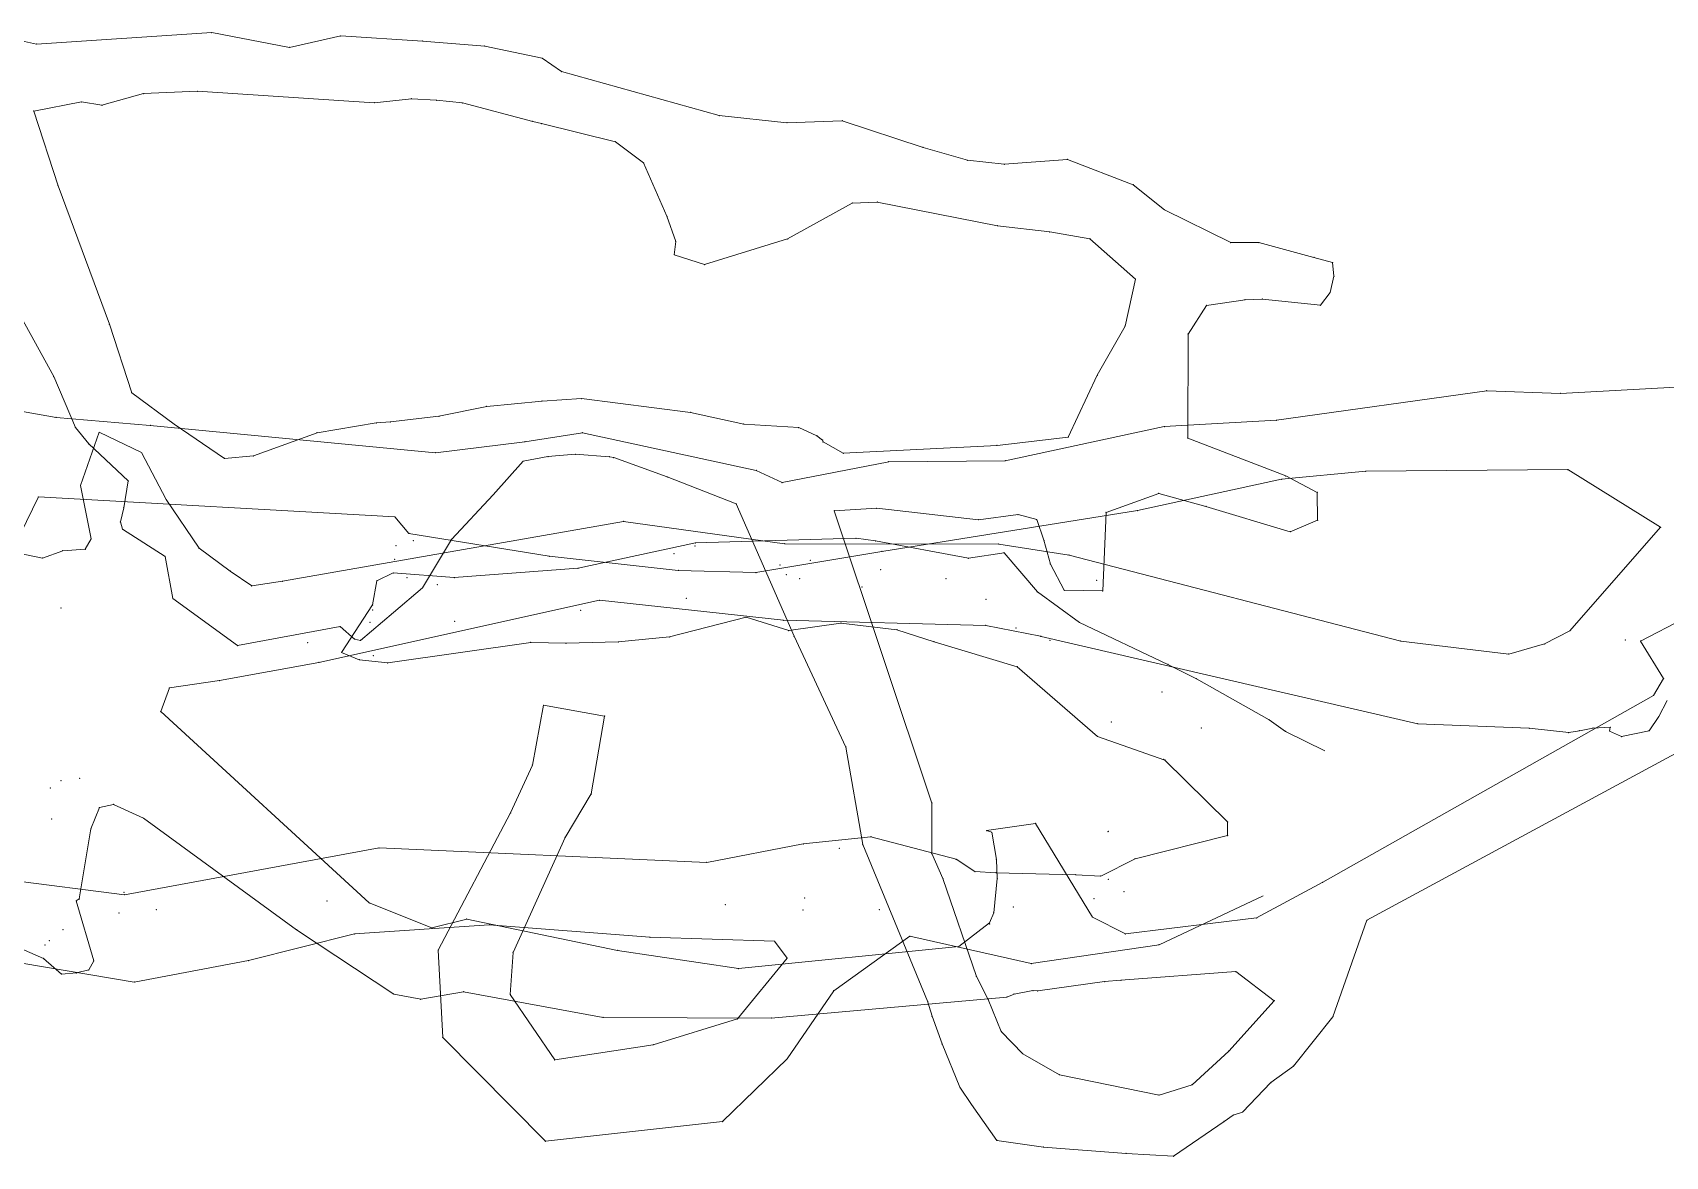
# Model space of a CAD drawing. Header units: millimetres. Extents: x 516689 to 517365, y 4400055 to 4400539.
# Drawn here: x 516957.9 to 517020.4, y 4400463.7 to 4400506.7 of the extents above; entities that cross this region are included whole.
import ezdxf

# ---------------------------------------------------------------- set-up
doc = ezdxf.new("R2010")
doc.units = ezdxf.units.MM
for name, color, linetype, lineweight in [('2PN', 40, 'Continuous', 0), ('415', 172, 'Continuous', 0), ('ANA_1', 206, 'Continuous', 0), ('GAL370_2PNKYANA', 98, 'Continuous', 0), ('GAL370_415_KR1_TR', 4, 'Continuous', 0), ('GAL_370', 18, 'Continuous', 0), ('SISTEM_MEVCUT', 1, 'Continuous', 0)]:
    doc.layers.add(name, color=color, linetype=linetype, lineweight=lineweight)

msp = doc.modelspace()

# ---------------------------------------------------------------- linework, layer by layer
at = {"layer": '2PN', "lineweight": 0}
for p, q in [((516956.791, 4400506.533, 387), (516958.061, 4400506.253, 387)), ((516958.061, 4400506.253, 387), (516964.76, 4400506.692, 387)), ((516964.76, 4400506.692, 387), (516967.727, 4400506.128, 387)), ((516967.727, 4400506.128, 387), (516969.692, 4400506.566, 387)), ((516969.692, 4400506.566, 387), (516972.823, 4400506.37, 387)), ((516972.823, 4400506.37, 387), (516975.198, 4400506.178, 387)), ((516975.198, 4400506.178, 387), (516977.401, 4400505.713, 387)), ((516977.401, 4400505.713, 387), (516978.136, 4400505.206, 387)), ((516978.136, 4400505.206, 387), (516984.166, 4400503.519, 387)), ((516962.149, 4400504.361, 387), (516960.56, 4400503.914, 387)), ((516964.21, 4400504.454, 387), (516962.149, 4400504.361, 387)), ((516970.974, 4400504.01, 387), (516964.21, 4400504.454, 387)), ((516959.78, 4400504.046, 387), (516957.95, 4400503.692, 387)), ((516957.95, 4400503.692, 387), (516958.879, 4400500.837, 387)), ((516960.56, 4400503.914, 387), (516959.78, 4400504.046, 387)), ((516972.392, 4400504.164, 387), (516970.974, 4400504.01, 387)), ((516973.36, 4400504.107, 387), (516972.392, 4400504.164, 387)), ((516974.343, 4400504.006, 387), (516973.36, 4400504.107, 387)), ((516977.037, 4400503.296, 387), (516974.343, 4400504.006, 387)), ((516977.37, 4400503.219, 387), (516977.037, 4400503.296, 387)), ((516980.197, 4400502.521, 387), (516977.37, 4400503.219, 387)), ((516984.166, 4400503.519, 387), (516986.758, 4400503.25, 387)), ((516986.758, 4400503.25, 387), (516988.873, 4400503.326, 387)), ((516988.873, 4400503.326, 387), (516991.963, 4400502.305, 387)), ((516981.276, 4400501.71, 387), (516980.197, 4400502.521, 387)), ((516991.963, 4400502.305, 387), (516993.657, 4400501.814, 387)), ((516993.657, 4400501.814, 387), (516995.07, 4400501.661, 387)), ((516995.07, 4400501.661, 387), (516997.481, 4400501.849, 387)), ((516997.481, 4400501.849, 387), (517000.002, 4400500.877, 387)), ((516982.168, 4400499.673, 387), (516981.276, 4400501.71, 387)), ((516958.879, 4400500.837, 387), (516960.847, 4400495.543, 387)), ((517000.002, 4400500.877, 387), (517001.194, 4400499.92, 387)), ((516989.253, 4400500.178, 387), (516986.78, 4400498.808, 387)), ((516990.212, 4400500.214, 387), (516989.253, 4400500.178, 387)), ((516994.809, 4400499.308, 387), (516990.212, 4400500.214, 387)), ((517001.194, 4400499.92, 387), (517003.729, 4400498.668, 387)), ((516982.505, 4400498.703, 387), (516982.168, 4400499.673, 387)), ((516996.809, 4400499.077, 387), (516994.809, 4400499.308, 387)), ((516982.444, 4400498.201, 387), (516982.505, 4400498.703, 387)), ((516986.78, 4400498.808, 387), (516983.604, 4400497.823, 387)), ((516998.345, 4400498.814, 387), (516996.809, 4400499.077, 387)), ((517000.081, 4400497.271, 387), (516998.345, 4400498.814, 387)), ((516983.604, 4400497.823, 387), (516982.444, 4400498.201, 387)), ((517003.729, 4400498.668, 387), (517004.805, 4400498.666, 387)), ((517004.805, 4400498.666, 387), (517006.911, 4400498.098, 387)), ((517006.911, 4400498.098, 387), (517007.626, 4400497.899, 387)), ((517007.626, 4400497.899, 387), (517007.674, 4400497.381, 387)), ((516958.717, 4400493.545, 387), (516956.914, 4400496.829, 387)), ((516999.688, 4400495.473, 387), (517000.081, 4400497.271, 387)), ((517007.674, 4400497.381, 387), (517007.529, 4400496.754, 387)), ((517002.807, 4400496.263, 387), (517002.1, 4400495.166, 387)), ((517004.28, 4400496.481, 387), (517002.807, 4400496.263, 387)), ((517004.943, 4400496.507, 387), (517004.28, 4400496.481, 387)), ((517007.157, 4400496.271, 387), (517004.943, 4400496.507, 387)), ((517007.529, 4400496.754, 387), (517007.157, 4400496.271, 387)), ((516960.847, 4400495.543, 387), (516961.697, 4400492.928, 387)), ((516998.621, 4400493.593, 387), (516999.688, 4400495.473, 387)), ((517002.1, 4400495.166, 387), (517002.082, 4400491.191, 387)), ((516959.542, 4400491.597, 387), (516958.717, 4400493.545, 387)), ((516997.514, 4400491.229, 387), (516998.621, 4400493.593, 387)), ((516961.697, 4400492.928, 387), (516963.317, 4400491.726, 387)), ((516975.278, 4400492.406, 387), (516977.391, 4400492.607, 387)), ((516977.391, 4400492.607, 387), (516978.906, 4400492.702, 387)), ((516978.906, 4400492.702, 387), (516983.073, 4400492.175, 387)), ((516971.048, 4400491.773, 387), (516971.59, 4400491.811, 387)), ((516971.59, 4400491.811, 387), (516973.444, 4400492.024, 387)), ((516973.444, 4400492.024, 387), (516975.278, 4400492.406, 387)), ((516983.073, 4400492.175, 387), (516985.105, 4400491.726, 387)), ((516960.052, 4400490.971, 387), (516959.542, 4400491.597, 387)), ((516963.317, 4400491.726, 387), (516965.248, 4400490.415, 387)), ((516966.351, 4400490.51, 387), (516968.786, 4400491.398, 387)), ((516968.786, 4400491.398, 387), (516971.048, 4400491.773, 387)), ((516985.105, 4400491.726, 387), (516987.21, 4400491.593, 387)), ((516987.21, 4400491.593, 387), (516987.9, 4400491.28, 387)), ((516987.9, 4400491.28, 387), (516988.121, 4400491.115, 387)), ((516994.794, 4400490.914, 387), (516997.514, 4400491.229, 387)), ((517002.082, 4400491.191, 387), (517005.835, 4400489.746, 387)), ((516961.566, 4400489.557, 387), (516960.052, 4400490.971, 387)), ((516978.662, 4400490.577, 387), (516977.617, 4400490.487, 387)), ((516979.969, 4400490.478, 387), (516978.662, 4400490.577, 387)), ((516988.121, 4400491.115, 387), (516988.138, 4400491.048, 387)), ((516988.138, 4400491.048, 387), (516988.911, 4400490.611, 387)), ((516988.911, 4400490.611, 387), (516994.794, 4400490.914, 387)), ((516965.248, 4400490.415, 387), (516966.351, 4400490.51, 387)), ((516976.663, 4400490.306, 387), (516975.516, 4400489.02, 387)), ((516977.617, 4400490.487, 387), (516976.663, 4400490.306, 387)), ((516980.134, 4400490.444, 387), (516979.969, 4400490.478, 387)), ((516982.18, 4400489.709, 387), (516980.134, 4400490.444, 387)), ((516961.393, 4400488.53, 387), (516961.566, 4400489.557, 387)), ((516984.815, 4400488.677, 387), (516982.18, 4400489.709, 387)), ((517005.835, 4400489.746, 387), (517007.036, 4400489.112, 387)), ((516975.516, 4400489.02, 387), (516973.924, 4400487.321, 387)), ((517000.973, 4400489.075, 387), (516998.961, 4400488.349, 387)), ((517002.782, 4400488.583, 387), (517000.973, 4400489.075, 387)), ((517007.036, 4400489.112, 387), (517007.053, 4400488.05, 387)), ((516961.269, 4400487.987, 387), (516961.393, 4400488.53, 387)), ((516987.032, 4400483.619, 387), (516984.815, 4400488.677, 387)), ((516990.194, 4400488.509, 387), (516988.569, 4400488.414, 387)), ((516988.569, 4400488.414, 387), (516992.302, 4400477.241, 387)), ((516994.079, 4400488.072, 387), (516990.194, 4400488.509, 387)), ((516995.596, 4400488.268, 387), (516994.079, 4400488.072, 387)), ((516996.311, 4400488.077, 387), (516995.596, 4400488.268, 387)), ((516996.584, 4400487.284, 387), (516996.311, 4400488.077, 387)), ((516998.961, 4400488.349, 387), (516998.834, 4400485.352, 387)), ((517006.005, 4400487.611, 387), (517002.782, 4400488.583, 387)), ((516961.347, 4400487.704, 387), (516961.269, 4400487.987, 387)), ((516962.973, 4400486.666, 387), (516961.347, 4400487.704, 387)), ((517007.053, 4400488.05, 387), (517006.005, 4400487.611, 387)), ((516973.924, 4400487.321, 387), (516972.813, 4400485.462, 387)), ((516996.833, 4400486.378, 387), (516996.584, 4400487.284, 387)), ((516963.271, 4400485.059, 387), (516962.973, 4400486.666, 387)), ((516997.364, 4400485.375, 387), (516996.833, 4400486.378, 387)), ((516965.747, 4400483.261, 387), (516963.271, 4400485.059, 387)), ((516972.813, 4400485.462, 387), (516971.704, 4400484.524, 387)), ((516998.834, 4400485.352, 387), (516997.364, 4400485.375, 387)), ((516971.704, 4400484.524, 387), (516970.444, 4400483.456, 387)), ((516969.67, 4400483.983, 387), (516965.747, 4400483.261, 387)), ((516970.222, 4400483.505, 387), (516969.67, 4400483.983, 387)), ((516970.444, 4400483.456, 387), (516970.222, 4400483.505, 387)), ((516989.009, 4400479.376, 387), (516987.032, 4400483.619, 387)), ((516989.659, 4400475.649, 387), (516989.009, 4400479.376, 387)), ((516992.302, 4400477.241, 387), (516992.294, 4400475.308, 387)), ((516992.138, 4400469.661, 387.229), (516989.659, 4400475.649, 387)), ((516992.294, 4400475.308, 387), (516992.719, 4400474.354, 387)), ((516992.719, 4400474.354, 387), (516994.001, 4400470.608, 387.074)), ((517007.634, 4400469.066, 389.861), (517008.939, 4400472.757, 390.5)), ((516994.456, 4400469.732, 387.35), (516994.001, 4400470.608, 387.074)), ((516992.138, 4400469.661, 387.229), (516992.305, 4400469.086, 387.789)), ((516994.955, 4400468.506, 387.868), (516994.456, 4400469.732, 387.35)), ((517005.392, 4400469.68, 389.948), (517003.651, 4400467.754, 389.358)), ((516992.305, 4400469.086, 387.789), (516992.688, 4400468.032, 387.568)), ((517006.127, 4400467.18, 389.559), (517007.634, 4400469.066, 389.861)), ((516995.776, 4400467.652, 387.725), (516994.955, 4400468.506, 387.868)), ((516992.688, 4400468.032, 387.568), (516993.375, 4400466.376, 387.887)), ((516997.176, 4400466.851, 388.557), (516995.776, 4400467.652, 387.725)), ((517003.651, 4400467.754, 389.358), (517002.252, 4400466.472, 389.411)), ((517000.989, 4400466.074, 389.287), (516997.176, 4400466.851, 388.557)), ((517005.264, 4400466.55, 389.349), (517006.127, 4400467.18, 389.559)), ((516993.375, 4400466.376, 387.887), (516993.818, 4400465.714, 387.928)), ((517002.252, 4400466.472, 389.411), (517000.989, 4400466.074, 389.287)), ((517004.185, 4400465.422, 389.268), (517005.264, 4400466.55, 389.349)), ((516993.818, 4400465.714, 387.928), (516994.79, 4400464.343, 388.559)), ((517001.545, 4400463.733, 389.168), (517003.476, 4400465.07, 389.58)), ((517003.476, 4400465.07, 389.58), (517003.824, 4400465.309, 389.213)), ((517003.824, 4400465.309, 389.213), (517004.185, 4400465.422, 389.268)), ((516994.79, 4400464.343, 388.559), (516996.567, 4400464.085, 388.561)), ((516996.567, 4400464.085, 388.561), (516999.725, 4400463.845, 389.224)), ((516999.725, 4400463.845, 389.224), (517001.545, 4400463.733, 389.168))]:
    msp.add_line(p, q, dxfattribs=at)
for p in [(516958.061, 4400506.253, 387), (516964.76, 4400506.692, 387), (516969.692, 4400506.566, 387), (516972.823, 4400506.37, 387), (516975.198, 4400506.178, 387), (516967.727, 4400506.128, 387), (516977.401, 4400505.713, 387), (516978.136, 4400505.206, 387), (516962.149, 4400504.361, 387), (516964.21, 4400504.454, 387), (516957.95, 4400503.692, 387), (516959.78, 4400504.046, 387), (516960.56, 4400503.914, 387), (516970.974, 4400504.01, 387), (516972.392, 4400504.164, 387), (516973.36, 4400504.107, 387), (516974.343, 4400504.006, 387), (516977.037, 4400503.296, 387), (516977.37, 4400503.219, 387), (516984.166, 4400503.519, 387), (516986.758, 4400503.25, 387), (516988.873, 4400503.326, 387), (516980.197, 4400502.521, 387), (516991.963, 4400502.305, 387), (516993.657, 4400501.814, 387), (516997.481, 4400501.849, 387), (516981.276, 4400501.71, 387), (516995.07, 4400501.661, 387), (516958.879, 4400500.837, 387), (517000.002, 4400500.877, 387), (516989.253, 4400500.178, 387), (516990.212, 4400500.214, 387), (517001.194, 4400499.92, 387), (516982.168, 4400499.673, 387), (516994.809, 4400499.308, 387), (516982.505, 4400498.703, 387), (516986.78, 4400498.808, 387), (516996.809, 4400499.077, 387), (516998.345, 4400498.814, 387), (516982.444, 4400498.201, 387), (517003.729, 4400498.668, 387), (517004.805, 4400498.666, 387), (517006.911, 4400498.098, 387), (516983.604, 4400497.823, 387), (517007.626, 4400497.899, 387), (517000.081, 4400497.271, 387), (517007.674, 4400497.381, 387), (517002.807, 4400496.263, 387), (517004.28, 4400496.481, 387), (517004.943, 4400496.507, 387), (517007.157, 4400496.271, 387), (517007.529, 4400496.754, 387), (516960.847, 4400495.543, 387), (516999.688, 4400495.473, 387), (517002.1, 4400495.166, 387), (516958.717, 4400493.545, 387), (516998.621, 4400493.593, 387), (516961.697, 4400492.928, 387), (516977.391, 4400492.607, 387), (516978.906, 4400492.702, 387), (516971.59, 4400491.811, 387), (516973.444, 4400492.024, 387), (516975.278, 4400492.406, 387), (516983.073, 4400492.175, 387), (516959.542, 4400491.597, 387), (516963.317, 4400491.726, 387), (516968.786, 4400491.398, 387), (516971.048, 4400491.773, 387), (516985.105, 4400491.726, 387), (516987.21, 4400491.593, 387), (516987.9, 4400491.28, 387), (516997.514, 4400491.229, 387), (517002.082, 4400491.191, 387), (516960.052, 4400490.971, 387), (516978.662, 4400490.577, 387), (516988.121, 4400491.115, 387), (516988.138, 4400491.048, 387), (516988.911, 4400490.611, 387), (516994.794, 4400490.914, 387), (516965.248, 4400490.415, 387), (516966.351, 4400490.51, 387), (516976.663, 4400490.306, 387), (516977.617, 4400490.487, 387), (516979.969, 4400490.478, 387), (516980.134, 4400490.444, 387), (516961.566, 4400489.557, 387), (516982.18, 4400489.709, 387), (517005.835, 4400489.746, 387), (516975.516, 4400489.02, 387), (517000.973, 4400489.075, 387), (517007.036, 4400489.112, 387), (516961.393, 4400488.53, 387), (516984.815, 4400488.677, 387), (516988.569, 4400488.414, 387), (516990.194, 4400488.509, 387), (516994.079, 4400488.072, 387), (516995.596, 4400488.268, 387), (516996.311, 4400488.077, 387), (516998.961, 4400488.349, 387), (517002.782, 4400488.583, 387), (516961.269, 4400487.987, 387), (516961.347, 4400487.704, 387), (517006.005, 4400487.611, 387), (517007.053, 4400488.05, 387), (516971.806, 4400487.08, 387), (516972.465, 4400487.27, 387), (516973.924, 4400487.321, 387), (516996.584, 4400487.284, 387), (516962.973, 4400486.666, 387), (516971.759, 4400486.557, 387), (516996.833, 4400486.378, 387), (516972.22, 4400485.853, 387), (516998.607, 4400485.758, 387), (516963.271, 4400485.059, 387), (516972.813, 4400485.462, 387), (516997.364, 4400485.375, 387), (516998.834, 4400485.352, 387), (516971.704, 4400484.524, 387), (516969.67, 4400483.983, 387), (516965.747, 4400483.261, 387), (516970.222, 4400483.505, 387), (516970.444, 4400483.456, 387), (516987.032, 4400483.619, 387), (516989.009, 4400479.376, 387), (516992.302, 4400477.241, 387), (516989.659, 4400475.649, 387), (516992.294, 4400475.308, 387), (516992.719, 4400474.354, 387), (516994.001, 4400470.608, 387.074), (516992.138, 4400469.661, 387.229), (516994.456, 4400469.732, 387.35), (517005.392, 4400469.68, 389.948), (516992.305, 4400469.086, 387.789), (517007.634, 4400469.066, 389.861), (516994.955, 4400468.506, 387.868), (516992.688, 4400468.032, 387.568), (516995.776, 4400467.652, 387.725), (517003.651, 4400467.754, 389.358), (516997.176, 4400466.851, 388.557), (517006.127, 4400467.18, 389.559), (516993.375, 4400466.376, 387.887), (517002.252, 4400466.472, 389.411), (517005.264, 4400466.55, 389.349), (516993.818, 4400465.714, 387.928), (517000.989, 4400466.074, 389.287), (517003.476, 4400465.07, 389.58), (517003.824, 4400465.309, 389.213), (517004.185, 4400465.422, 389.268), (516994.79, 4400464.343, 388.559), (516996.567, 4400464.085, 388.561), (516999.725, 4400463.845, 389.224), (517001.545, 4400463.733, 389.168)]:
    msp.add_point(p, dxfattribs=at)
at = {"layer": '415', "lineweight": 0}
for p, q in [((516955.995, 4400492.485, 414.75), (516958.803, 4400491.985, 414.75)), ((516958.803, 4400491.985, 414.75), (516962.404, 4400491.675, 414.75)), ((516962.404, 4400491.675, 414.75), (516973.313, 4400490.63, 414.6)), ((516976.735, 4400491.051, 414.6), (516978.934, 4400491.396, 414.6)), ((516978.934, 4400491.396, 414.6), (516985.586, 4400489.955, 414.6)), ((516973.313, 4400490.63, 414.6), (516976.735, 4400491.051, 414.6)), ((516985.586, 4400489.955, 414.6), (516986.571, 4400489.494, 414.6)), ((516956.989, 4400486.586, 414.75), (516958.133, 4400488.941, 414.75)), ((516958.133, 4400488.941, 414.75), (516971.767, 4400488.18, 414.6)), ((516972.299, 4400487.548, 414.6), (516971.767, 4400488.18, 414.6)), ((516977.669, 4400486.673, 414.6), (516972.299, 4400487.548, 414.6)), ((516982.599, 4400486.131, 414.6), (516977.669, 4400486.673, 414.6)), ((516985.571, 4400486.052, 414.6), (516982.599, 4400486.131, 414.6))]:
    msp.add_line(p, q, dxfattribs=at)
for p in [(516958.803, 4400491.985, 414.75), (516962.404, 4400491.675, 414.75), (516978.934, 4400491.396, 414.6), (516973.313, 4400490.63, 414.6), (516976.735, 4400491.051, 414.6), (516985.586, 4400489.955, 414.6), (516958.133, 4400488.941, 414.75), (516971.767, 4400488.18, 414.6), (516972.299, 4400487.548, 414.6), (516977.669, 4400486.673, 414.6), (516982.599, 4400486.131, 414.6)]:
    msp.add_point(p, dxfattribs=at)
at = {"layer": 'ANA_1', "lineweight": 0}
for p, q in [((517021.071, 4400484.298, 383.84), (517019.404, 4400483.432, 383.84)), ((517019.404, 4400483.432, 383.84), (517020.286, 4400481.995, 383.84)), ((517020.286, 4400481.995, 383.84), (517019.902, 4400481.354, 383.84)), ((517019.902, 4400481.354, 383.84), (517007.245, 4400474.212, 390.5)), ((516970.782, 4400473.421, 399.455), (516962.807, 4400480.738, 401.17)), ((517008.939, 4400472.757, 390.5), (517021.728, 4400479.666, 383.84)), ((516968.005, 4400472.396, 399.545), (516962.154, 4400476.661, 401.17)), ((516996.263, 4400476.461, 392.5), (516994.39, 4400476.186, 392.5)), ((516998.439, 4400472.878, 392.5), (516996.263, 4400476.461, 392.5)), ((516994.39, 4400476.186, 392.597), (516994.591, 4400476.125, 392.886)), ((516994.39, 4400476.186, 392.5), (516994.591, 4400476.125, 392.5)), ((516994.591, 4400476.125, 392.5), (516994.765, 4400475.085, 392.5)), ((516994.765, 4400475.085, 392.5), (516994.797, 4400474.359, 392.5)), ((516994.797, 4400474.359, 392.5), (516994.666, 4400473.048, 392.5)), ((517007.245, 4400474.212, 390.5), (517004.718, 4400472.847, 390.5)), ((516973.177, 4400472.464, 399.074), (516970.782, 4400473.421, 399.455)), ((516974.513, 4400472.801, 398.149), (516973.177, 4400472.464, 399.074)), ((516980.28, 4400471.604, 396.9), (516974.513, 4400472.801, 398.149)), ((516994.497, 4400472.656, 392.5), (516993.336, 4400471.757, 392.5)), ((516994.666, 4400473.048, 392.5), (516994.497, 4400472.656, 392.5)), ((516999.7, 4400472.235, 392.5), (516998.439, 4400472.878, 392.5)), ((517004.718, 4400472.847, 390.5), (516999.7, 4400472.235, 392.5)), ((516968.005, 4400472.396, 399.545), (516971.722, 4400469.936, 399.192)), ((516984.904, 4400470.913, 395.62), (516980.28, 4400471.604, 396.9)), ((516993.336, 4400471.757, 392.5), (516984.904, 4400470.913, 395.62)), ((516999.531, 4400470.464, 392.5), (517003.922, 4400470.795, 390.5)), ((517005.392, 4400469.68, 389.948), (517003.922, 4400470.795, 390.5)), ((516972.751, 4400469.736, 399.17), (516974.388, 4400470.024, 398.238)), ((516974.388, 4400470.024, 398.238), (516979.725, 4400469.041, 396.937)), ((516995.442, 4400469.936, 392.5), (516996.165, 4400470.068, 392.5)), ((516996.165, 4400470.068, 392.5), (516996.348, 4400470.06, 392.5)), ((516996.348, 4400470.06, 392.5), (516998.904, 4400470.416, 392.5)), ((516998.904, 4400470.416, 392.5), (516999.531, 4400470.464, 392.5)), ((516971.722, 4400469.936, 399.192), (516972.751, 4400469.736, 399.17)), ((516986.154, 4400469.017, 395.62), (516995.17, 4400469.818, 392.5)), ((516995.17, 4400469.818, 392.5), (516995.442, 4400469.936, 392.5)), ((516979.725, 4400469.041, 396.937), (516986.154, 4400469.017, 395.62))]:
    msp.add_line(p, q, dxfattribs=at)
for p in [(517019.404, 4400483.432, 383.84), (517020.286, 4400481.995, 383.84), (517019.902, 4400481.354, 383.84), (516996.263, 4400476.461, 392.5), (516994.39, 4400476.186, 392.5), (516994.591, 4400476.125, 392.5), (516994.765, 4400475.085, 392.5), (516994.797, 4400474.359, 392.5), (517007.245, 4400474.212, 390.5), (516970.782, 4400473.421, 399.455), (516973.177, 4400472.464, 399.074), (516974.513, 4400472.801, 398.149), (516994.497, 4400472.656, 392.5), (516994.515, 4400472.614, 392.5), (516994.666, 4400473.048, 392.5), (516998.439, 4400472.878, 392.5), (517004.718, 4400472.847, 390.5), (517008.939, 4400472.757, 390.5), (516968.005, 4400472.396, 399.545), (516999.7, 4400472.235, 392.5), (516980.28, 4400471.604, 396.9), (516993.336, 4400471.757, 392.5), (516984.904, 4400470.913, 395.62), (517003.922, 4400470.795, 390.5), (516974.388, 4400470.024, 398.238), (516996.165, 4400470.068, 392.5), (516996.348, 4400470.06, 392.5), (516998.904, 4400470.416, 392.5), (516999.531, 4400470.464, 392.5), (516971.722, 4400469.936, 399.192), (516972.751, 4400469.736, 399.17), (516995.17, 4400469.818, 392.5), (516995.442, 4400469.936, 392.5), (516979.725, 4400469.041, 396.937), (516986.154, 4400469.017, 395.62)]:
    msp.add_point(p, dxfattribs=at)
at = {"layer": 'GAL370_2PNKYANA', "lineweight": 0}
for p, q in [((516977.021, 4400478.69, 378), (516977.448, 4400480.981, 378)), ((516979.785, 4400480.564, 378), (516977.448, 4400480.981, 378)), ((516979.785, 4400480.564, 378), (516979.27, 4400477.587, 378)), ((516976.189, 4400476.862, 377.3), (516977.021, 4400478.69, 378)), ((516979.27, 4400477.587, 378), (516978.275, 4400475.925, 377.3)), ((516973.421, 4400471.62, 376), (516976.189, 4400476.862, 377.3)), ((516978.275, 4400475.925, 377.3), (516976.286, 4400471.526, 376)), ((516986.76, 4400471.314, 371), (516986.287, 4400471.954, 369.95)), ((516988.545, 4400470.063, 371), (516991.457, 4400472.144, 369.95)), ((516973.593, 4400468.28, 375.25), (516973.421, 4400471.62, 376)), ((516976.286, 4400471.526, 376), (516976.173, 4400469.926, 375.25)), ((516984.86, 4400468.988, 371.5), (516986.76, 4400471.314, 371)), ((516988.545, 4400470.063, 371), (516986.767, 4400467.463, 371.5)), ((516976.173, 4400469.926, 375.25), (516977.875, 4400467.417, 373.8)), ((516981.645, 4400467.998, 372.5), (516984.86, 4400468.988, 371.5)), ((516977.522, 4400464.309, 373.8), (516973.593, 4400468.28, 375.25)), ((516977.875, 4400467.417, 373.8), (516981.645, 4400467.998, 372.5)), ((516986.767, 4400467.463, 371.5), (516984.294, 4400465.06, 372.5)), ((516984.294, 4400465.06, 372.5), (516977.522, 4400464.309, 373.8))]:
    msp.add_line(p, q, dxfattribs=at)
for p in [(516977.448, 4400480.981, 378), (516979.785, 4400480.564, 378), (516977.021, 4400478.69, 378), (516979.27, 4400477.587, 378), (516976.189, 4400476.862, 377.3), (516978.275, 4400475.925, 377.3), (516973.421, 4400471.62, 376), (516976.286, 4400471.526, 376), (516986.76, 4400471.314, 371), (516988.545, 4400470.063, 371), (516976.173, 4400469.926, 375.25), (516984.86, 4400468.988, 371.5), (516973.593, 4400468.28, 375.25), (516981.645, 4400467.998, 372.5), (516986.767, 4400467.463, 371.5), (516977.875, 4400467.417, 373.8), (516984.294, 4400465.06, 372.5), (516977.522, 4400464.309, 373.8)]:
    msp.add_point(p, dxfattribs=at)
at = {"layer": 'GAL370_415_KR1_TR', "lineweight": 0}
for p, q in [((516959.74, 4400489.378, 401.17), (516960.458, 4400491.414, 401.17)), ((516960.458, 4400491.414, 401.17), (516962.074, 4400490.64, 401.17)), ((516962.074, 4400490.64, 401.17), (516963.02, 4400488.841, 401.17)), ((517020.168, 4400487.785, 413.758), (517016.616, 4400489.985, 414.6)), ((516960.143, 4400487.341, 401.17), (516959.74, 4400489.378, 401.17)), ((516963.02, 4400488.841, 401.17), (516964.277, 4400486.98, 401.17)), ((516967.462, 4400485.72, 401.17), (516980.51, 4400488.004, 406.23)), ((516980.51, 4400488.004, 406.23), (516986.667, 4400487.154, 407.547)), ((517016.699, 4400483.829, 412.5), (517020.168, 4400487.785, 413.758)), ((516956.756, 4400486.919, 401.17), (516958.292, 4400486.607, 401.17)), ((516958.292, 4400486.607, 401.17), (516959.061, 4400486.882, 401.17)), ((516959.061, 4400486.882, 401.17), (516959.919, 4400486.945, 401.17)), ((516959.919, 4400486.945, 401.17), (516960.143, 4400487.341, 401.17)), ((516964.277, 4400486.98, 401.17), (516965.467, 4400486.11, 401.17)), ((516986.667, 4400487.154, 407.547), (516994.857, 4400487.141, 408.83)), ((516994.857, 4400487.141, 408.83), (516997.548, 4400486.719, 409.17)), ((516997.548, 4400486.719, 409.17), (517010.232, 4400483.429, 411.561)), ((516965.467, 4400486.11, 401.17), (516966.288, 4400485.538, 401.17)), ((516966.288, 4400485.538, 401.17), (516967.462, 4400485.72, 401.17)), ((516968.86, 4400482.618, 401.17), (516979.592, 4400484.992, 406.23)), ((516979.592, 4400484.992, 406.23), (516986.62, 4400484.227, 407.547)), ((516986.62, 4400484.227, 407.547), (516994.363, 4400484.029, 408.83)), ((516994.363, 4400484.029, 408.83), (516996.454, 4400483.617, 409.17)), ((517015.731, 4400483.32, 412.5), (517016.699, 4400483.829, 412.5)), ((516996.454, 4400483.617, 408.812), (516996.477, 4400483.607, 409.018)), ((516996.477, 4400483.607, 409.17), (517010.881, 4400480.271, 411.587)), ((517010.232, 4400483.429, 411.561), (517014.361, 4400482.934, 412.5)), ((517014.361, 4400482.934, 412.5), (517015.731, 4400483.32, 412.5)), ((516968.86, 4400482.618, 401.17), (516965.052, 4400481.919, 401.17)), ((516965.052, 4400481.919, 401.17), (516963.137, 4400481.643, 401.17)), ((516963.137, 4400481.643, 401.17), (516962.807, 4400480.738, 401.17)), ((517020.096, 4400480.543, 412.5), (517020.415, 4400481.16, 412.5)), ((517010.881, 4400480.271, 411.587), (517015.143, 4400480.096, 412.5)), ((517015.143, 4400480.096, 412.5), (517016.655, 4400479.932, 412.5)), ((517016.655, 4400479.932, 412.5), (517017.067, 4400480.003, 412.5)), ((517017.067, 4400480.003, 412.5), (517017.581, 4400480.103, 412.5)), ((517017.581, 4400480.103, 412.5), (517018.243, 4400480.134, 412.5)), ((517018.243, 4400480.134, 412.5), (517018.221, 4400479.99, 412.5)), ((517018.221, 4400479.99, 412.5), (517018.677, 4400479.781, 412.5)), ((517018.677, 4400479.781, 412.5), (517019.727, 4400480.003, 412.5)), ((517019.727, 4400480.003, 412.5), (517020.096, 4400480.543, 412.5)), ((516960.139, 4400476.25, 401.17), (516960.46, 4400477.069, 401.17)), ((516960.46, 4400477.069, 401.17), (516961.006, 4400477.19, 401.17)), ((516961.006, 4400477.19, 401.17), (516962.154, 4400476.661, 401.17)), ((516959.693, 4400473.576, 401.17), (516960.139, 4400476.25, 401.17)), ((516959.577, 4400473.496, 401.17), (516959.693, 4400473.576, 401.17)), ((516960.248, 4400471.205, 401.17), (516959.577, 4400473.496, 401.17)), ((516957.481, 4400471.669, 401.17), (516958.328, 4400471.297, 401.17)), ((516958.328, 4400471.297, 401.17), (516959.017, 4400470.699, 401.17)), ((516960.058, 4400470.862, 401.17), (516960.248, 4400471.205, 401.17)), ((516959.017, 4400470.699, 401.17), (516959.592, 4400470.746, 401.17)), ((516959.592, 4400470.746, 401.17), (516960.058, 4400470.862, 401.17))]:
    msp.add_line(p, q, dxfattribs=at)
for p in [(516980.51, 4400488.004, 406.23), (517020.168, 4400487.785, 413.758), (516959.061, 4400486.882, 401.17), (516959.919, 4400486.945, 401.17), (516964.277, 4400486.98, 401.17), (516986.667, 4400487.154, 407.547), (516994.857, 4400487.141, 408.83), (516958.292, 4400486.607, 401.17), (516997.548, 4400486.719, 409.17), (516965.467, 4400486.11, 401.17), (516967.462, 4400485.72, 401.17), (516966.288, 4400485.538, 401.17), (516979.592, 4400484.992, 406.23), (516958.994, 4400484.69, 401.17), (516986.62, 4400484.227, 407.547), (516994.363, 4400484.029, 408.83), (517016.699, 4400483.829, 412.5), (516996.454, 4400483.617, 409.17), (516996.477, 4400483.607, 409.17), (517010.232, 4400483.429, 411.561), (517015.731, 4400483.32, 412.5), (517018.815, 4400483.467, 412.5), (516968.86, 4400482.618, 401.17), (517014.361, 4400482.934, 412.5), (516965.052, 4400481.919, 401.17), (516963.137, 4400481.643, 401.17), (516962.807, 4400480.738, 401.17), (517010.881, 4400480.271, 411.587), (517015.143, 4400480.096, 412.5), (517017.067, 4400480.003, 412.5), (517017.581, 4400480.103, 412.5), (517018.221, 4400479.99, 412.5), (517018.243, 4400480.134, 412.5), (517019.727, 4400480.003, 412.5), (517020.096, 4400480.543, 412.5), (517016.655, 4400479.932, 412.5), (517018.677, 4400479.781, 412.5), (516958.996, 4400478.1, 401.17), (516959.706, 4400478.185, 401.17), (516958.582, 4400477.817, 401.17), (516960.46, 4400477.069, 401.17), (516961.006, 4400477.19, 401.17), (516958.637, 4400476.626, 401.17), (516960.139, 4400476.25, 401.17), (516962.154, 4400476.661, 401.17), (516959.577, 4400473.496, 401.17), (516959.693, 4400473.576, 401.17), (516958.545, 4400471.977, 401.17), (516958.328, 4400471.297, 401.17), (516958.376, 4400471.81, 401.17), (516960.248, 4400471.205, 401.17), (516959.017, 4400470.699, 401.17), (516959.592, 4400470.746, 401.17), (516960.058, 4400470.862, 401.17)]:
    msp.add_point(p, dxfattribs=at)
at = {"layer": 'GAL_370', "lineweight": 0}
for p, q in [((516983.259, 4400487.183, 369.95), (516978.771, 4400486.213, 369.95)), ((516983.259, 4400487.183, 369.95), (516978.771, 4400486.213, 369.95)), ((516989.398, 4400487.361, 369.95), (516983.259, 4400487.183, 369.95)), ((516989.398, 4400487.361, 369.95), (516983.259, 4400487.183, 369.95)), ((516990.149, 4400487.261, 369.95), (516989.398, 4400487.361, 369.95)), ((516990.149, 4400487.261, 369.95), (516989.398, 4400487.361, 369.95)), ((516993.699, 4400486.601, 369.95), (516990.149, 4400487.261, 369.95)), ((516993.699, 4400486.601, 369.95), (516990.149, 4400487.261, 369.95)), ((516995.061, 4400486.807, 369.95), (516993.699, 4400486.601, 369.95)), ((516995.061, 4400486.807, 369.95), (516993.699, 4400486.601, 369.95)), ((516996.336, 4400485.313, 369.95), (516995.061, 4400486.807, 369.95)), ((516996.336, 4400485.313, 369.95), (516995.061, 4400486.807, 369.95)), ((516978.771, 4400486.213, 369.95), (516974.032, 4400485.858, 369.95)), ((516978.771, 4400486.213, 369.95), (516974.032, 4400485.858, 369.95)), ((516971.077, 4400485.736, 369.95), (516970.909, 4400484.814, 369.95)), ((516971.077, 4400485.736, 369.95), (516970.909, 4400484.814, 369.95)), ((516971.702, 4400486.04, 369.95), (516971.077, 4400485.736, 369.95)), ((516971.702, 4400486.04, 369.95), (516971.077, 4400485.736, 369.95)), ((516974.032, 4400485.858, 369.95), (516971.702, 4400486.04, 369.95)), ((516974.032, 4400485.858, 369.95), (516971.702, 4400486.04, 369.95)), ((516997.943, 4400484.147, 369.95), (516996.336, 4400485.313, 369.95)), ((516997.943, 4400484.147, 369.95), (516996.336, 4400485.313, 369.95)), ((516970.909, 4400484.814, 369.95), (516969.724, 4400482.995, 369.95)), ((516970.909, 4400484.814, 369.95), (516969.724, 4400482.995, 369.95)), ((516982.267, 4400483.589, 369.95), (516985.196, 4400484.342, 369.95)), ((516982.267, 4400483.589, 369.95), (516985.196, 4400484.342, 369.95)), ((516985.196, 4400484.342, 369.95), (516986.827, 4400483.836, 369.95)), ((516985.196, 4400484.342, 369.95), (516986.827, 4400483.836, 369.95)), ((516986.827, 4400483.836, 369.95), (516988.818, 4400484.122, 369.95)), ((516986.827, 4400483.836, 369.95), (516988.818, 4400484.122, 369.95)), ((516988.818, 4400484.122, 369.95), (516990.961, 4400483.865, 369.95)), ((516988.818, 4400484.122, 369.95), (516990.961, 4400483.865, 369.95)), ((516990.961, 4400483.865, 369.95), (516992.384, 4400483.407, 369.95)), ((516990.961, 4400483.865, 369.95), (516992.384, 4400483.407, 369.95)), ((517001.327, 4400482.54, 369.85), (516997.943, 4400484.147, 369.95)), ((517001.327, 4400482.54, 369.85), (516997.943, 4400484.147, 369.95)), ((516971.491, 4400482.598, 369.95), (516976.96, 4400483.38, 369.95)), ((516971.491, 4400482.598, 369.95), (516976.96, 4400483.38, 369.95)), ((516976.96, 4400483.38, 369.95), (516978.308, 4400483.347, 369.95)), ((516976.96, 4400483.38, 369.95), (516978.308, 4400483.347, 369.95)), ((516978.308, 4400483.347, 369.95), (516980.308, 4400483.401, 369.95)), ((516978.308, 4400483.347, 369.95), (516980.308, 4400483.401, 369.95)), ((516980.308, 4400483.401, 369.95), (516982.267, 4400483.589, 369.95)), ((516980.308, 4400483.401, 369.95), (516982.267, 4400483.589, 369.95)), ((516992.384, 4400483.407, 369.95), (516995.567, 4400482.45, 369.95)), ((516992.384, 4400483.407, 369.95), (516995.567, 4400482.45, 369.95)), ((516969.724, 4400482.995, 369.95), (516970.402, 4400482.715, 369.95)), ((516969.724, 4400482.995, 369.95), (516970.402, 4400482.715, 369.95)), ((516970.402, 4400482.715, 369.95), (516971.491, 4400482.598, 369.95)), ((516970.402, 4400482.715, 369.95), (516971.491, 4400482.598, 369.95)), ((516995.567, 4400482.45, 369.95), (516998.63, 4400479.789, 369.85)), ((516995.567, 4400482.45, 369.95), (516998.63, 4400479.789, 369.85)), ((517002.417, 4400481.991, 369.85), (517001.327, 4400482.54, 369.85)), ((517002.417, 4400481.991, 369.85), (517001.327, 4400482.54, 369.85)), ((517005.195, 4400480.426, 369.85), (517002.417, 4400481.991, 369.85)), ((517005.195, 4400480.426, 369.85), (517002.417, 4400481.991, 369.85)), ((517005.824, 4400479.976, 369.85), (517005.195, 4400480.426, 369.85)), ((517005.824, 4400479.976, 369.85), (517005.195, 4400480.426, 369.85)), ((517007.322, 4400479.236, 369.85), (517005.824, 4400479.976, 369.85)), ((517007.322, 4400479.236, 369.85), (517005.824, 4400479.976, 369.85)), ((516998.63, 4400479.789, 369.85), (517001.21, 4400478.88, 369.85)), ((516998.63, 4400479.789, 369.85), (517001.21, 4400478.88, 369.85)), ((517001.21, 4400478.88, 369.85), (517003.61, 4400476.516, 369.85)), ((517001.21, 4400478.88, 369.85), (517003.61, 4400476.516, 369.85)), ((517003.61, 4400476.516, 369.85), (517003.61, 4400475.995, 369.85)), ((517003.61, 4400476.516, 369.85), (517003.61, 4400475.995, 369.85)), ((516987.378, 4400475.678, 369.95), (516983.691, 4400474.971, 369.95)), ((516987.378, 4400475.678, 369.95), (516983.691, 4400474.971, 369.95)), ((516989.97, 4400475.95, 369.95), (516987.378, 4400475.678, 369.95)), ((516989.97, 4400475.95, 369.95), (516987.378, 4400475.678, 369.95)), ((516993.226, 4400475.091, 369.95), (516989.97, 4400475.95, 369.95)), ((516993.226, 4400475.091, 369.95), (516989.97, 4400475.95, 369.95)), ((517003.61, 4400475.995, 369.85), (517000.074, 4400475.11, 369.95)), ((517003.61, 4400475.995, 369.85), (517000.074, 4400475.11, 369.95)), ((516971.16, 4400475.524, 370.5), (516961.422, 4400473.731, 370.75)), ((516971.16, 4400475.524, 370.5), (516961.422, 4400473.731, 370.75)), ((516983.691, 4400474.971, 369.95), (516971.16, 4400475.524, 370.5)), ((516983.691, 4400474.971, 369.95), (516971.16, 4400475.524, 370.5)), ((516993.946, 4400474.622, 369.95), (516993.226, 4400475.091, 369.95)), ((516993.946, 4400474.622, 369.95), (516993.226, 4400475.091, 369.95)), ((517000.074, 4400475.11, 369.95), (516998.756, 4400474.445, 369.95)), ((517000.074, 4400475.11, 369.95), (516998.756, 4400474.445, 369.95)), ((516994.75, 4400474.575, 369.95), (516993.946, 4400474.622, 369.95)), ((516994.75, 4400474.575, 369.95), (516993.946, 4400474.622, 369.95)), ((516997.8, 4400474.495, 369.95), (516994.75, 4400474.575, 369.95)), ((516997.8, 4400474.495, 369.95), (516994.75, 4400474.575, 369.95)), ((516998.756, 4400474.445, 369.95), (516997.8, 4400474.495, 369.95)), ((516998.756, 4400474.445, 369.95), (516997.8, 4400474.495, 369.95)), ((516961.422, 4400473.731, 370.75), (516957.048, 4400474.287, 370.75)), ((516961.422, 4400473.731, 370.75), (516957.048, 4400474.287, 370.75)), ((517000.988, 4400471.822, 369.95), (517004.971, 4400473.694, 369.85)), ((517000.988, 4400471.822, 369.95), (517004.971, 4400473.694, 369.85)), ((516970.221, 4400472.237, 370.5), (516975.369, 4400472.584, 370.5)), ((516970.221, 4400472.237, 370.5), (516975.369, 4400472.584, 370.5)), ((516975.369, 4400472.584, 370.5), (516981.516, 4400472.11, 369.95)), ((516975.369, 4400472.584, 370.5), (516981.516, 4400472.11, 369.95)), ((516966.163, 4400471.218, 370.75), (516970.221, 4400472.237, 370.5)), ((516966.163, 4400471.218, 370.75), (516970.221, 4400472.237, 370.5)), ((516981.516, 4400472.11, 369.95), (516986.287, 4400471.954, 369.95)), ((516981.516, 4400472.11, 369.95), (516986.287, 4400471.954, 369.95)), ((516991.457, 4400472.144, 369.95), (516996.103, 4400471.1, 369.95)), ((516991.457, 4400472.144, 369.95), (516996.103, 4400471.1, 369.95)), ((516996.103, 4400471.1, 369.95), (517000.988, 4400471.822, 369.95)), ((516996.103, 4400471.1, 369.95), (517000.988, 4400471.822, 369.95)), ((516953.683, 4400471.757, 370.75), (516961.798, 4400470.396, 370.75)), ((516953.683, 4400471.757, 370.75), (516961.798, 4400470.396, 370.75)), ((516961.798, 4400470.396, 370.75), (516966.163, 4400471.218, 370.75)), ((516961.798, 4400470.396, 370.75), (516966.163, 4400471.218, 370.75))]:
    msp.add_line(p, q, dxfattribs=at)
for p in [(516983.235, 4400487.068, 369.95), (516983.235, 4400487.068, 369.95), (516983.259, 4400487.183, 369.95), (516983.259, 4400487.183, 369.95), (516989.398, 4400487.361, 369.95), (516989.398, 4400487.361, 369.95), (516989.398, 4400487.361, 369.95), (516989.398, 4400487.361, 369.95), (516990.149, 4400487.261, 369.95), (516990.149, 4400487.261, 369.95), (516990.149, 4400487.261, 369.95), (516990.149, 4400487.261, 369.95), (516995.061, 4400486.807, 369.95), (516995.061, 4400486.807, 369.95), (516978.771, 4400486.213, 369.95), (516978.771, 4400486.213, 369.95), (516978.771, 4400486.213, 369.95), (516978.771, 4400486.213, 369.95), (516982.437, 4400486.773, 369.95), (516982.437, 4400486.773, 369.95), (516982.437, 4400486.773, 369.95), (516982.437, 4400486.773, 369.95), (516986.497, 4400486.341, 369.95), (516986.497, 4400486.341, 369.95), (516986.497, 4400486.341, 369.95), (516986.497, 4400486.341, 369.95), (516987.645, 4400486.52, 369.95), (516987.645, 4400486.52, 369.95), (516987.645, 4400486.52, 369.95), (516987.645, 4400486.52, 369.95), (516993.699, 4400486.601, 369.95), (516993.699, 4400486.601, 369.95), (516971.077, 4400485.736, 369.95), (516971.077, 4400485.736, 369.95), (516971.702, 4400486.04, 369.95), (516971.702, 4400486.04, 369.95), (516973.391, 4400485.591, 369.95), (516973.391, 4400485.591, 369.95), (516974.032, 4400485.858, 369.95), (516974.032, 4400485.858, 369.95), (516986.731, 4400485.969, 369.95), (516986.731, 4400485.969, 369.95), (516987.243, 4400485.823, 369.95), (516987.243, 4400485.823, 369.95), (516987.243, 4400485.823, 369.95), (516987.243, 4400485.823, 369.95), (516990.345, 4400486.167, 369.95), (516990.345, 4400486.167, 369.95), (516990.345, 4400486.167, 369.95), (516990.345, 4400486.167, 369.95), (516992.837, 4400485.815, 369.95), (516992.837, 4400485.815, 369.95), (516992.837, 4400485.815, 369.95), (516992.837, 4400485.815, 369.95), (516982.903, 4400485.07, 369.95), (516982.903, 4400485.07, 369.95), (516982.903, 4400485.07, 369.95), (516982.903, 4400485.07, 369.95), (516989.632, 4400485.502, 369.95), (516989.632, 4400485.502, 369.95), (516994.367, 4400485.027, 369.95), (516994.367, 4400485.027, 369.95), (516994.367, 4400485.027, 369.95), (516994.367, 4400485.027, 369.95), (516996.336, 4400485.313, 369.95), (516996.336, 4400485.313, 369.95), (516996.336, 4400485.313, 369.95), (516996.336, 4400485.313, 369.95), (516970.909, 4400484.814, 369.95), (516970.909, 4400484.814, 369.95), (516970.917, 4400484.623, 369.95), (516970.917, 4400484.623, 369.95), (516978.87, 4400484.602, 369.95), (516978.87, 4400484.602, 369.95), (516978.87, 4400484.602, 369.95), (516978.87, 4400484.602, 369.95), (516985.196, 4400484.342, 369.95), (516985.196, 4400484.342, 369.95), (516985.196, 4400484.342, 369.95), (516985.196, 4400484.342, 369.95), (516970.812, 4400484.148, 369.95), (516970.812, 4400484.148, 369.95), (516974.043, 4400484.185, 369.95), (516974.043, 4400484.185, 369.95), (516986.827, 4400483.836, 369.95), (516986.827, 4400483.836, 369.95), (516986.827, 4400483.836, 369.95), (516986.827, 4400483.836, 369.95), (516988.818, 4400484.122, 369.95), (516988.818, 4400484.122, 369.95), (516990.961, 4400483.865, 369.95), (516990.961, 4400483.865, 369.95), (516990.961, 4400483.865, 369.95), (516990.961, 4400483.865, 369.95), (516995.515, 4400483.927, 369.95), (516995.515, 4400483.927, 369.95), (516995.515, 4400483.927, 369.95), (516995.515, 4400483.927, 369.95), (516997.943, 4400484.147, 369.95), (516997.943, 4400484.147, 369.95), (516968.421, 4400483.37, 369.95), (516968.421, 4400483.37, 369.95), (516976.96, 4400483.38, 369.95), (516976.96, 4400483.38, 369.95), (516978.308, 4400483.347, 369.95), (516978.308, 4400483.347, 369.95), (516978.308, 4400483.347, 369.95), (516978.308, 4400483.347, 369.95), (516980.308, 4400483.401, 369.95), (516980.308, 4400483.401, 369.95), (516980.308, 4400483.401, 369.95), (516980.308, 4400483.401, 369.95), (516982.267, 4400483.589, 369.95), (516982.267, 4400483.589, 369.95), (516982.267, 4400483.589, 369.95), (516982.267, 4400483.589, 369.95), (516992.384, 4400483.407, 369.95), (516992.384, 4400483.407, 369.95), (516992.384, 4400483.407, 369.95), (516992.384, 4400483.407, 369.95), (516996.811, 4400483.463, 369.95), (516996.811, 4400483.463, 369.95), (516996.811, 4400483.463, 369.95), (516996.811, 4400483.463, 369.95), (516969.724, 4400482.995, 369.95), (516969.724, 4400482.995, 369.95), (516970.402, 4400482.715, 369.95), (516970.402, 4400482.715, 369.95), (516970.942, 4400482.877, 369.95), (516970.942, 4400482.877, 369.95), (516971.491, 4400482.598, 369.95), (516971.491, 4400482.598, 369.95), (516995.567, 4400482.45, 369.95), (516995.567, 4400482.45, 369.95), (516995.567, 4400482.45, 369.95), (516995.567, 4400482.45, 369.95), (517001.327, 4400482.54, 369.85), (517001.327, 4400482.54, 369.85), (517001.327, 4400482.54, 369.85), (517001.327, 4400482.54, 369.85), (517002.417, 4400481.991, 369.85), (517002.417, 4400481.991, 369.85), (517001.106, 4400481.491, 369.85), (517001.106, 4400481.491, 369.85), (517001.106, 4400481.491, 369.85), (517001.106, 4400481.491, 369.85), (516999.166, 4400480.341, 369.85), (516999.166, 4400480.341, 369.85), (517002.605, 4400480.11, 369.85), (517002.605, 4400480.11, 369.85), (517002.605, 4400480.11, 369.85), (517002.605, 4400480.11, 369.85), (517005.195, 4400480.426, 369.85), (517005.195, 4400480.426, 369.85), (517005.824, 4400479.976, 369.85), (517005.824, 4400479.976, 369.85), (517005.824, 4400479.976, 369.85), (517005.824, 4400479.976, 369.85), (516998.63, 4400479.789, 369.85), (516998.63, 4400479.789, 369.85), (516998.63, 4400479.789, 369.85), (516998.63, 4400479.789, 369.85), (517001.161, 4400478.908, 369.85), (517001.161, 4400478.908, 369.85), (517001.21, 4400478.88, 369.85), (517001.21, 4400478.88, 369.85), (517001.21, 4400478.88, 369.85), (517001.21, 4400478.88, 369.85), (517003.61, 4400476.516, 369.85), (517003.61, 4400476.516, 369.85), (516987.378, 4400475.678, 369.95), (516987.378, 4400475.678, 369.95), (516989.97, 4400475.95, 369.95), (516989.97, 4400475.95, 369.95), (516999.035, 4400476.145, 369.95), (516999.035, 4400476.145, 369.95), (516999.048, 4400476.152, 369.95), (516999.048, 4400476.152, 369.95), (517003.61, 4400475.995, 369.85), (517003.61, 4400475.995, 369.85), (516971.16, 4400475.524, 370.5), (516971.16, 4400475.524, 370.5), (516983.691, 4400474.971, 369.95), (516983.691, 4400474.971, 369.95), (516988.762, 4400475.502, 369.95), (516988.762, 4400475.502, 369.95), (516993.226, 4400475.091, 369.95), (516993.226, 4400475.091, 369.95), (517000.074, 4400475.11, 369.95), (517000.074, 4400475.11, 369.95), (516993.946, 4400474.622, 369.95), (516993.946, 4400474.622, 369.95), (516994.75, 4400474.575, 369.95), (516994.75, 4400474.575, 369.95), (516997.8, 4400474.495, 369.95), (516997.8, 4400474.495, 369.95), (516998.756, 4400474.445, 369.95), (516998.756, 4400474.445, 369.95), (516999.049, 4400474.318, 369.95), (516999.049, 4400474.318, 369.95), (516961.398, 4400473.822, 370.75), (516961.398, 4400473.822, 370.75), (516961.422, 4400473.731, 370.75), (516961.422, 4400473.731, 370.75), (516999.642, 4400473.853, 369.95), (516999.642, 4400473.853, 369.95), (516962.634, 4400473.159, 370.75), (516962.634, 4400473.159, 370.75), (516969.167, 4400473.499, 370.5), (516969.167, 4400473.499, 370.5), (516984.402, 4400473.353, 369.95), (516987.37, 4400473.149, 369.95), (516987.43, 4400473.609, 369.95), (516990.295, 4400473.164, 369.95), (516990.295, 4400473.164, 369.95), (516995.419, 4400473.268, 369.95), (516995.419, 4400473.268, 369.95), (516998.497, 4400473.587, 369.95), (516998.497, 4400473.587, 369.95), (516961.215, 4400473.031, 370.75), (516961.215, 4400473.031, 370.75), (516975.369, 4400472.584, 370.5), (516975.369, 4400472.584, 370.5), (516959.065, 4400472.404, 370.75), (516959.065, 4400472.404, 370.75), (516970.221, 4400472.237, 370.5), (516970.221, 4400472.237, 370.5), (516981.516, 4400472.11, 369.95), (516981.516, 4400472.11, 369.95), (516986.287, 4400471.954, 369.95), (516986.287, 4400471.954, 369.95), (516991.457, 4400472.144, 369.95), (516991.457, 4400472.144, 369.95), (517000.988, 4400471.822, 369.95), (517000.988, 4400471.822, 369.95), (516966.163, 4400471.218, 370.75), (516966.163, 4400471.218, 370.75), (516996.103, 4400471.1, 369.95), (516996.103, 4400471.1, 369.95), (516961.798, 4400470.396, 370.75), (516961.798, 4400470.396, 370.75)]:
    msp.add_point(p, dxfattribs=at)
at = {"layer": 'SISTEM_MEVCUT', "lineweight": 0}
for p, q in [((517016.341, 4400492.899, 414.6), (517022.537, 4400493.239, 414.5)), ((517005.475, 4400491.876, 414.6), (517013.522, 4400493.002, 414.6)), ((517013.522, 4400493.002, 414.6), (517016.341, 4400492.899, 414.6)), ((517001.186, 4400491.631, 414.6), (517005.475, 4400491.876, 414.6)), ((516995.104, 4400490.326, 414.6), (517001.186, 4400491.631, 414.6)), ((516986.571, 4400489.494, 414.6), (516990.651, 4400490.287, 414.6)), ((516990.651, 4400490.287, 414.6), (516995.104, 4400490.326, 414.6)), ((517016.616, 4400489.985, 414.6), (517008.891, 4400489.922, 414.6)), ((517005.676, 4400489.617, 414.6), (517000.161, 4400488.423, 414.6)), ((517008.891, 4400489.922, 414.6), (517005.676, 4400489.617, 414.6)), ((517000.161, 4400488.423, 414.6), (516990.386, 4400486.858, 414.6)), ((516990.386, 4400486.858, 414.6), (516985.571, 4400486.052, 414.6))]:
    msp.add_line(p, q, dxfattribs=at)
for p in [(517013.522, 4400493.002, 414.6), (517016.341, 4400492.899, 414.6), (517005.475, 4400491.876, 414.6), (517001.186, 4400491.631, 414.6), (516990.651, 4400490.287, 414.6), (516995.104, 4400490.326, 414.6), (517016.616, 4400489.985, 414.6), (516986.571, 4400489.494, 414.6), (517005.676, 4400489.617, 414.6), (517008.891, 4400489.922, 414.6), (517000.161, 4400488.423, 414.6), (516990.386, 4400486.858, 414.6), (516985.571, 4400486.052, 414.6)]:
    msp.add_point(p, dxfattribs=at)

doc.saveas('drawing.dxf')
